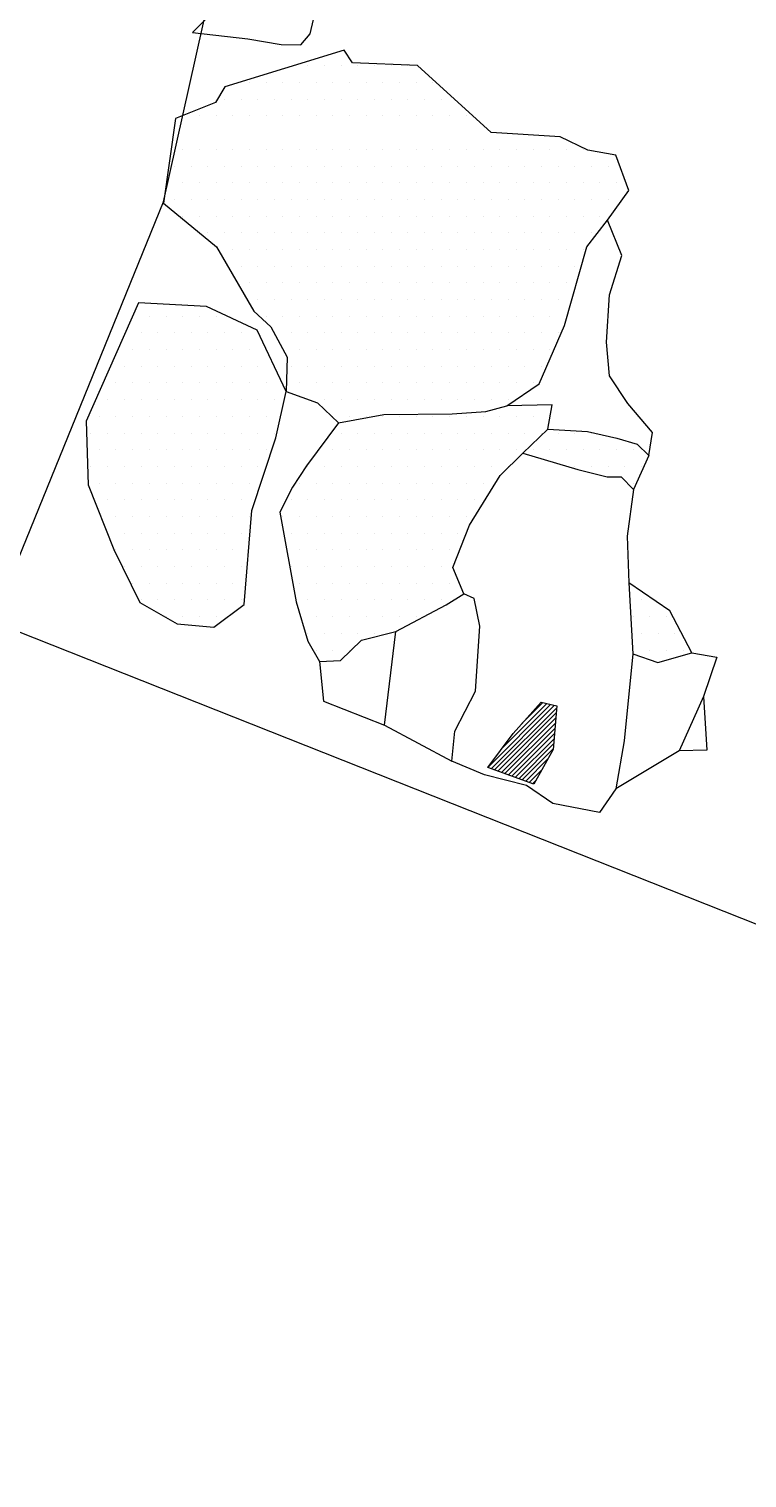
# Model space of a CAD drawing. Header units: metres. Extents: x -13.19 to -9.5, y -12.32 to -7.8.
# Drawn here: x -11.103 to -10.565, y -12.32 to -11.235 of the extents above; entities that cross this region are included whole.
import ezdxf

# ---------------------------------------------------------------- set-up
doc = ezdxf.new("R2010")
doc.units = ezdxf.units.M
doc.header["$LTSCALE"] = 25
doc.header["$MEASUREMENT"] = 0
doc.linetypes.add('STRICHPUNKTX2', pattern=[2, 1, -0.5, 0, -0.5])
doc.layers.get('0').update_dxf_attribs({"linetype": 'CONTINUOUS'})
for name, color, linetype in [('GRABUNGSGRENZE', 3, 'STRICHPUNKTX2'), ('KNOCHEN', 2, 'CONTINUOUS'), ('KNOCHENSCHRAFF', 2, 'CONTINUOUS'), ('STEINE', 4, 'CONTINUOUS'), ('STEINESCHRAFF', 4, 'CONTINUOUS')]:
    doc.layers.add(name, color=color, linetype=linetype)

# ---------------------------------------------------------------- blocks, each defined once
blk = doc.blocks.new('*X1')
at = {"color": 0}
for p, q in [((-1078.28, -1093.84), (-1075.98, -1091.54)), ((-1078.23, -1093.44), (-1076.25, -1091.46)), ((-1077.98, -1093.89), (-1075.71, -1091.62)), ((-1077.68, -1092.53), (-1076.53, -1091.38)), ((-1077.67, -1093.93), (-1075.44, -1091.7)), ((-1077.37, -1093.98), (-1075.17, -1091.78)), ((-1077.14, -1091.63), (-1076.8, -1091.29)), ((-1077.06, -1094.03), (-1074.89, -1091.87)), ((-1076.75, -1094.08), (-1074.62, -1091.95)), ((-1076.45, -1094.13), (-1074.35, -1092.03)), ((-1076.14, -1094.17), (-1074.08, -1092.11)), ((-1075.84, -1094.22), (-1073.81, -1092.19)), ((-1075.53, -1094.27), (-1073.53, -1092.27)), ((-1075.19, -1094.28), (-1073.26, -1092.35)), ((-1074.83, -1094.27), (-1072.99, -1092.44)), ((-1074.47, -1094.26), (-1072.72, -1092.52)), ((-1074.1, -1094.25), (-1072.45, -1092.6)), ((-1073.74, -1094.25), (-1072.18, -1092.68)), ((-1073.38, -1094.24), (-1071.95, -1092.81)), ((-1073.01, -1094.23), (-1071.83, -1093.05)), ((-1072.65, -1094.22), (-1071.72, -1093.28)), ((-1072.01, -1093.93), (-1071.6, -1093.52)), ((-1075.85, -1178.74), (-1071.19, -1174.08)), ((-1075.65, -1178.89), (-1070.91, -1174.15)), ((-1074.81, -1177.34), (-1071.47, -1174)), ((-1073.33, -1175.5), (-1071.76, -1173.93)), ((-1075.39, -1178.98), (-1070.73, -1174.32)), ((-1075.13, -1179.08), (-1070.76, -1174.71)), ((-1074.87, -1179.17), (-1070.8, -1175.09)), ((-1074.61, -1179.26), (-1070.83, -1175.48)), ((-1074.35, -1179.36), (-1070.86, -1175.87)), ((-1074.09, -1179.45), (-1070.89, -1176.25)), ((-1073.83, -1179.54), (-1070.93, -1176.64)), ((-1073.57, -1179.64), (-1070.96, -1177.03)), ((-1073.31, -1179.73), (-1070.99, -1177.41)), ((-1073.05, -1179.82), (-1071.41, -1178.18)), ((-1072.79, -1179.91), (-1071.85, -1178.98)), ((-1072.53, -1180.01), (-1072.3, -1179.78))]:
    blk.add_line(p, q, dxfattribs=at)
blk = doc.blocks.new('*X6')
at = {"color": 0}
for p, q in [((-1101.25, -1145), (-1101.25, -1145)), ((-1100, -1145), (-1100, -1145)), ((-1098.75, -1145), (-1098.75, -1145)), ((-1097.5, -1145), (-1097.5, -1145)), ((-1096.25, -1145), (-1096.25, -1145)), ((-1101.875, -1146.25), (-1101.875, -1146.25)), ((-1100.625, -1146.25), (-1100.625, -1146.25)), ((-1099.375, -1146.25), (-1099.375, -1146.25)), ((-1098.125, -1146.25), (-1098.125, -1146.25)), ((-1096.875, -1146.25), (-1096.875, -1146.25)), ((-1095.625, -1146.25), (-1095.625, -1146.25)), ((-1094.375, -1146.25), (-1094.375, -1146.25)), ((-1093.125, -1146.25), (-1093.125, -1146.25)), ((-1102.5, -1147.5), (-1102.5, -1147.5)), ((-1101.25, -1147.5), (-1101.25, -1147.5)), ((-1100, -1147.5), (-1100, -1147.5)), ((-1098.75, -1147.5), (-1098.75, -1147.5)), ((-1097.5, -1147.5), (-1097.5, -1147.5)), ((-1096.25, -1147.5), (-1096.25, -1147.5)), ((-1095, -1147.5), (-1095, -1147.5)), ((-1093.75, -1147.5), (-1093.75, -1147.5)), ((-1092.5, -1147.5), (-1092.5, -1147.5)), ((-1103.125, -1148.75), (-1103.125, -1148.75)), ((-1101.875, -1148.75), (-1101.875, -1148.75)), ((-1100.625, -1148.75), (-1100.625, -1148.75)), ((-1099.375, -1148.75), (-1099.375, -1148.75)), ((-1098.125, -1148.75), (-1098.125, -1148.75)), ((-1096.875, -1148.75), (-1096.875, -1148.75)), ((-1095.625, -1148.75), (-1095.625, -1148.75)), ((-1094.375, -1148.75), (-1094.375, -1148.75)), ((-1093.125, -1148.75), (-1093.125, -1148.75)), ((-1103.75, -1150), (-1103.75, -1150)), ((-1102.5, -1150), (-1102.5, -1150)), ((-1101.25, -1150), (-1101.25, -1150)), ((-1100, -1150), (-1100, -1150)), ((-1098.75, -1150), (-1098.75, -1150)), ((-1097.5, -1150), (-1097.5, -1150)), ((-1096.25, -1150), (-1096.25, -1150)), ((-1095, -1150), (-1095, -1150)), ((-1093.75, -1150), (-1093.75, -1150)), ((-1092.5, -1150), (-1092.5, -1150)), ((-1104.375, -1151.25), (-1104.375, -1151.25)), ((-1103.125, -1151.25), (-1103.125, -1151.25)), ((-1101.875, -1151.25), (-1101.875, -1151.25)), ((-1100.625, -1151.25), (-1100.625, -1151.25)), ((-1099.375, -1151.25), (-1099.375, -1151.25)), ((-1098.125, -1151.25), (-1098.125, -1151.25)), ((-1096.875, -1151.25), (-1096.875, -1151.25)), ((-1095.625, -1151.25), (-1095.625, -1151.25)), ((-1094.375, -1151.25), (-1094.375, -1151.25)), ((-1093.125, -1151.25), (-1093.125, -1151.25)), ((-1091.875, -1151.25), (-1091.875, -1151.25)), ((-1105, -1152.5), (-1105, -1152.5)), ((-1103.75, -1152.5), (-1103.75, -1152.5)), ((-1102.5, -1152.5), (-1102.5, -1152.5)), ((-1101.25, -1152.5), (-1101.25, -1152.5)), ((-1100, -1152.5), (-1100, -1152.5)), ((-1098.75, -1152.5), (-1098.75, -1152.5)), ((-1097.5, -1152.5), (-1097.5, -1152.5)), ((-1096.25, -1152.5), (-1096.25, -1152.5)), ((-1095, -1152.5), (-1095, -1152.5)), ((-1093.75, -1152.5), (-1093.75, -1152.5)), ((-1092.5, -1152.5), (-1092.5, -1152.5)), ((-1105.625, -1153.75), (-1105.625, -1153.75)), ((-1104.375, -1153.75), (-1104.375, -1153.75)), ((-1103.125, -1153.75), (-1103.125, -1153.75)), ((-1101.875, -1153.75), (-1101.875, -1153.75)), ((-1100.625, -1153.75), (-1100.625, -1153.75)), ((-1099.375, -1153.75), (-1099.375, -1153.75)), ((-1098.125, -1153.75), (-1098.125, -1153.75)), ((-1096.875, -1153.75), (-1096.875, -1153.75)), ((-1095.625, -1153.75), (-1095.625, -1153.75)), ((-1094.375, -1153.75), (-1094.375, -1153.75)), ((-1093.125, -1153.75), (-1093.125, -1153.75)), ((-1091.875, -1153.75), (-1091.875, -1153.75)), ((-1105, -1155), (-1105, -1155)), ((-1103.75, -1155), (-1103.75, -1155)), ((-1102.5, -1155), (-1102.5, -1155)), ((-1101.25, -1155), (-1101.25, -1155)), ((-1100, -1155), (-1100, -1155)), ((-1098.75, -1155), (-1098.75, -1155)), ((-1097.5, -1155), (-1097.5, -1155)), ((-1096.25, -1155), (-1096.25, -1155)), ((-1095, -1155), (-1095, -1155)), ((-1093.75, -1155), (-1093.75, -1155)), ((-1092.5, -1155), (-1092.5, -1155)), ((-1105.625, -1156.25), (-1105.625, -1156.25)), ((-1104.375, -1156.25), (-1104.375, -1156.25)), ((-1103.125, -1156.25), (-1103.125, -1156.25)), ((-1101.875, -1156.25), (-1101.875, -1156.25)), ((-1100.625, -1156.25), (-1100.625, -1156.25)), ((-1099.375, -1156.25), (-1099.375, -1156.25)), ((-1098.125, -1156.25), (-1098.125, -1156.25)), ((-1096.875, -1156.25), (-1096.875, -1156.25)), ((-1095.625, -1156.25), (-1095.625, -1156.25)), ((-1094.375, -1156.25), (-1094.375, -1156.25)), ((-1093.125, -1156.25), (-1093.125, -1156.25)), ((-1105, -1157.5), (-1105, -1157.5)), ((-1103.75, -1157.5), (-1103.75, -1157.5)), ((-1102.5, -1157.5), (-1102.5, -1157.5)), ((-1101.25, -1157.5), (-1101.25, -1157.5)), ((-1100, -1157.5), (-1100, -1157.5)), ((-1098.75, -1157.5), (-1098.75, -1157.5)), ((-1097.5, -1157.5), (-1097.5, -1157.5)), ((-1096.25, -1157.5), (-1096.25, -1157.5)), ((-1095, -1157.5), (-1095, -1157.5)), ((-1093.75, -1157.5), (-1093.75, -1157.5)), ((-1104.375, -1158.75), (-1104.375, -1158.75)), ((-1103.125, -1158.75), (-1103.125, -1158.75)), ((-1101.875, -1158.75), (-1101.875, -1158.75)), ((-1100.625, -1158.75), (-1100.625, -1158.75)), ((-1099.375, -1158.75), (-1099.375, -1158.75)), ((-1098.125, -1158.75), (-1098.125, -1158.75)), ((-1096.875, -1158.75), (-1096.875, -1158.75)), ((-1095.625, -1158.75), (-1095.625, -1158.75)), ((-1094.375, -1158.75), (-1094.375, -1158.75)), ((-1103.75, -1160), (-1103.75, -1160)), ((-1102.5, -1160), (-1102.5, -1160)), ((-1101.25, -1160), (-1101.25, -1160)), ((-1100, -1160), (-1100, -1160)), ((-1098.75, -1160), (-1098.75, -1160)), ((-1097.5, -1160), (-1097.5, -1160)), ((-1096.25, -1160), (-1096.25, -1160)), ((-1095, -1160), (-1095, -1160)), ((-1093.75, -1160), (-1093.75, -1160)), ((-1104.375, -1161.25), (-1104.375, -1161.25)), ((-1103.125, -1161.25), (-1103.125, -1161.25)), ((-1101.875, -1161.25), (-1101.875, -1161.25)), ((-1100.625, -1161.25), (-1100.625, -1161.25)), ((-1099.375, -1161.25), (-1099.375, -1161.25)), ((-1098.125, -1161.25), (-1098.125, -1161.25)), ((-1096.875, -1161.25), (-1096.875, -1161.25)), ((-1095.625, -1161.25), (-1095.625, -1161.25)), ((-1094.375, -1161.25), (-1094.375, -1161.25)), ((-1103.75, -1162.5), (-1103.75, -1162.5)), ((-1102.5, -1162.5), (-1102.5, -1162.5)), ((-1101.25, -1162.5), (-1101.25, -1162.5)), ((-1100, -1162.5), (-1100, -1162.5)), ((-1098.75, -1162.5), (-1098.75, -1162.5)), ((-1097.5, -1162.5), (-1097.5, -1162.5)), ((-1096.25, -1162.5), (-1096.25, -1162.5)), ((-1095, -1162.5), (-1095, -1162.5)), ((-1103.125, -1163.75), (-1103.125, -1163.75)), ((-1101.875, -1163.75), (-1101.875, -1163.75)), ((-1100.625, -1163.75), (-1100.625, -1163.75)), ((-1099.375, -1163.75), (-1099.375, -1163.75)), ((-1098.125, -1163.75), (-1098.125, -1163.75)), ((-1096.875, -1163.75), (-1096.875, -1163.75)), ((-1095.625, -1163.75), (-1095.625, -1163.75)), ((-1094.375, -1163.75), (-1094.375, -1163.75)), ((-1102.5, -1165), (-1102.5, -1165)), ((-1101.25, -1165), (-1101.25, -1165)), ((-1100, -1165), (-1100, -1165)), ((-1098.75, -1165), (-1098.75, -1165)), ((-1097.5, -1165), (-1097.5, -1165)), ((-1096.25, -1165), (-1096.25, -1165)), ((-1095, -1165), (-1095, -1165)), ((-1101.875, -1166.25), (-1101.875, -1166.25)), ((-1100.625, -1166.25), (-1100.625, -1166.25)), ((-1099.375, -1166.25), (-1099.375, -1166.25)), ((-1098.125, -1166.25), (-1098.125, -1166.25)), ((-1096.875, -1166.25), (-1096.875, -1166.25)), ((-1095.625, -1166.25), (-1095.625, -1166.25)), ((-1094.375, -1166.25), (-1094.375, -1166.25)), ((-1100, -1167.5), (-1100, -1167.5)), ((-1098.75, -1167.5), (-1098.75, -1167.5)), ((-1097.5, -1167.5), (-1097.5, -1167.5)), ((-1096.25, -1167.5), (-1096.25, -1167.5))]:
    blk.add_line(p, q, dxfattribs=at)
blk = doc.blocks.new('*X7')
at = {"color": 0}
for p, q in [((-1089.375, -1126.25), (-1089.375, -1126.25)), ((-1088.125, -1126.25), (-1088.125, -1126.25)), ((-1086.875, -1126.25), (-1086.875, -1126.25)), ((-1085.625, -1126.25), (-1085.625, -1126.25)), ((-1084.375, -1126.25), (-1084.375, -1126.25)), ((-1083.125, -1126.25), (-1083.125, -1126.25)), ((-1081.875, -1126.25), (-1081.875, -1126.25)), ((-1093.75, -1127.5), (-1093.75, -1127.5)), ((-1092.5, -1127.5), (-1092.5, -1127.5)), ((-1091.25, -1127.5), (-1091.25, -1127.5)), ((-1090, -1127.5), (-1090, -1127.5)), ((-1088.75, -1127.5), (-1088.75, -1127.5)), ((-1087.5, -1127.5), (-1087.5, -1127.5)), ((-1086.25, -1127.5), (-1086.25, -1127.5)), ((-1085, -1127.5), (-1085, -1127.5)), ((-1083.75, -1127.5), (-1083.75, -1127.5)), ((-1082.5, -1127.5), (-1082.5, -1127.5)), ((-1081.25, -1127.5), (-1081.25, -1127.5)), ((-1080, -1127.5), (-1080, -1127.5)), ((-1095.625, -1128.75), (-1095.625, -1128.75)), ((-1094.375, -1128.75), (-1094.375, -1128.75)), ((-1093.125, -1128.75), (-1093.125, -1128.75)), ((-1091.875, -1128.75), (-1091.875, -1128.75)), ((-1090.625, -1128.75), (-1090.625, -1128.75)), ((-1089.375, -1128.75), (-1089.375, -1128.75)), ((-1088.125, -1128.75), (-1088.125, -1128.75)), ((-1086.875, -1128.75), (-1086.875, -1128.75)), ((-1085.625, -1128.75), (-1085.625, -1128.75)), ((-1084.375, -1128.75), (-1084.375, -1128.75)), ((-1083.125, -1128.75), (-1083.125, -1128.75)), ((-1081.875, -1128.75), (-1081.875, -1128.75)), ((-1080.625, -1128.75), (-1080.625, -1128.75)), ((-1079.375, -1128.75), (-1079.375, -1128.75)), ((-1098.75, -1130), (-1098.75, -1130)), ((-1097.5, -1130), (-1097.5, -1130)), ((-1096.25, -1130), (-1096.25, -1130)), ((-1095, -1130), (-1095, -1130)), ((-1093.75, -1130), (-1093.75, -1130)), ((-1092.5, -1130), (-1092.5, -1130)), ((-1091.25, -1130), (-1091.25, -1130)), ((-1090, -1130), (-1090, -1130)), ((-1088.75, -1130), (-1088.75, -1130)), ((-1087.5, -1130), (-1087.5, -1130)), ((-1086.25, -1130), (-1086.25, -1130)), ((-1085, -1130), (-1085, -1130)), ((-1083.75, -1130), (-1083.75, -1130)), ((-1082.5, -1130), (-1082.5, -1130)), ((-1081.25, -1130), (-1081.25, -1130)), ((-1080, -1130), (-1080, -1130)), ((-1078.75, -1130), (-1078.75, -1130)), ((-1077.5, -1130), (-1077.5, -1130)), ((-1098.75, -1132.5), (-1098.75, -1132.5)), ((-1097.5, -1132.5), (-1097.5, -1132.5)), ((-1096.25, -1132.5), (-1096.25, -1132.5)), ((-1095, -1132.5), (-1095, -1132.5)), ((-1093.75, -1132.5), (-1093.75, -1132.5)), ((-1092.5, -1132.5), (-1092.5, -1132.5)), ((-1091.25, -1132.5), (-1091.25, -1132.5)), ((-1090, -1132.5), (-1090, -1132.5)), ((-1088.75, -1132.5), (-1088.75, -1132.5)), ((-1087.5, -1132.5), (-1087.5, -1132.5)), ((-1086.25, -1132.5), (-1086.25, -1132.5)), ((-1085, -1132.5), (-1085, -1132.5)), ((-1083.75, -1132.5), (-1083.75, -1132.5)), ((-1082.5, -1132.5), (-1082.5, -1132.5)), ((-1081.25, -1132.5), (-1081.25, -1132.5)), ((-1080, -1132.5), (-1080, -1132.5)), ((-1078.75, -1132.5), (-1078.75, -1132.5)), ((-1077.5, -1132.5), (-1077.5, -1132.5)), ((-1076.25, -1132.5), (-1076.25, -1132.5)), ((-1075, -1132.5), (-1075, -1132.5)), ((-1073.75, -1132.5), (-1073.75, -1132.5)), ((-1072.5, -1132.5), (-1072.5, -1132.5)), ((-1071.25, -1132.5), (-1071.25, -1132.5)), ((-1070, -1132.5), (-1070, -1132.5)), ((-1068.75, -1132.5), (-1068.75, -1132.5)), ((-1099.375, -1133.75), (-1099.375, -1133.75)), ((-1098.125, -1133.75), (-1098.125, -1133.75)), ((-1096.875, -1133.75), (-1096.875, -1133.75)), ((-1095.625, -1133.75), (-1095.625, -1133.75)), ((-1094.375, -1133.75), (-1094.375, -1133.75)), ((-1093.125, -1133.75), (-1093.125, -1133.75)), ((-1091.875, -1133.75), (-1091.875, -1133.75)), ((-1090.625, -1133.75), (-1090.625, -1133.75)), ((-1089.375, -1133.75), (-1089.375, -1133.75)), ((-1088.125, -1133.75), (-1088.125, -1133.75)), ((-1086.875, -1133.75), (-1086.875, -1133.75)), ((-1085.625, -1133.75), (-1085.625, -1133.75)), ((-1084.375, -1133.75), (-1084.375, -1133.75)), ((-1083.125, -1133.75), (-1083.125, -1133.75)), ((-1081.875, -1133.75), (-1081.875, -1133.75)), ((-1080.625, -1133.75), (-1080.625, -1133.75)), ((-1079.375, -1133.75), (-1079.375, -1133.75)), ((-1078.125, -1133.75), (-1078.125, -1133.75)), ((-1076.875, -1133.75), (-1076.875, -1133.75)), ((-1075.625, -1133.75), (-1075.625, -1133.75)), ((-1074.375, -1133.75), (-1074.375, -1133.75)), ((-1073.125, -1133.75), (-1073.125, -1133.75)), ((-1071.875, -1133.75), (-1071.875, -1133.75)), ((-1070.625, -1133.75), (-1070.625, -1133.75)), ((-1069.375, -1133.75), (-1069.375, -1133.75)), ((-1068.125, -1133.75), (-1068.125, -1133.75)), ((-1066.875, -1133.75), (-1066.875, -1133.75)), ((-1098.75, -1135), (-1098.75, -1135)), ((-1097.5, -1135), (-1097.5, -1135)), ((-1096.25, -1135), (-1096.25, -1135)), ((-1095, -1135), (-1095, -1135)), ((-1093.75, -1135), (-1093.75, -1135)), ((-1092.5, -1135), (-1092.5, -1135)), ((-1091.25, -1135), (-1091.25, -1135)), ((-1090, -1135), (-1090, -1135)), ((-1088.75, -1135), (-1088.75, -1135)), ((-1087.5, -1135), (-1087.5, -1135)), ((-1086.25, -1135), (-1086.25, -1135)), ((-1085, -1135), (-1085, -1135)), ((-1083.75, -1135), (-1083.75, -1135)), ((-1082.5, -1135), (-1082.5, -1135)), ((-1081.25, -1135), (-1081.25, -1135)), ((-1080, -1135), (-1080, -1135)), ((-1078.75, -1135), (-1078.75, -1135)), ((-1077.5, -1135), (-1077.5, -1135)), ((-1076.25, -1135), (-1076.25, -1135)), ((-1075, -1135), (-1075, -1135)), ((-1073.75, -1135), (-1073.75, -1135)), ((-1072.5, -1135), (-1072.5, -1135)), ((-1071.25, -1135), (-1071.25, -1135)), ((-1070, -1135), (-1070, -1135)), ((-1068.75, -1135), (-1068.75, -1135)), ((-1067.5, -1135), (-1067.5, -1135)), ((-1066.25, -1135), (-1066.25, -1135)), ((-1099.375, -1136.25), (-1099.375, -1136.25)), ((-1098.125, -1136.25), (-1098.125, -1136.25)), ((-1096.875, -1136.25), (-1096.875, -1136.25)), ((-1095.625, -1136.25), (-1095.625, -1136.25)), ((-1094.375, -1136.25), (-1094.375, -1136.25)), ((-1093.125, -1136.25), (-1093.125, -1136.25)), ((-1091.875, -1136.25), (-1091.875, -1136.25)), ((-1090.625, -1136.25), (-1090.625, -1136.25)), ((-1089.375, -1136.25), (-1089.375, -1136.25)), ((-1088.125, -1136.25), (-1088.125, -1136.25)), ((-1086.875, -1136.25), (-1086.875, -1136.25)), ((-1085.625, -1136.25), (-1085.625, -1136.25)), ((-1084.375, -1136.25), (-1084.375, -1136.25)), ((-1083.125, -1136.25), (-1083.125, -1136.25)), ((-1081.875, -1136.25), (-1081.875, -1136.25)), ((-1080.625, -1136.25), (-1080.625, -1136.25)), ((-1079.375, -1136.25), (-1079.375, -1136.25)), ((-1078.125, -1136.25), (-1078.125, -1136.25)), ((-1076.875, -1136.25), (-1076.875, -1136.25)), ((-1075.625, -1136.25), (-1075.625, -1136.25)), ((-1074.375, -1136.25), (-1074.375, -1136.25)), ((-1073.125, -1136.25), (-1073.125, -1136.25)), ((-1071.875, -1136.25), (-1071.875, -1136.25)), ((-1070.625, -1136.25), (-1070.625, -1136.25)), ((-1069.375, -1136.25), (-1069.375, -1136.25)), ((-1068.125, -1136.25), (-1068.125, -1136.25)), ((-1066.875, -1136.25), (-1066.875, -1136.25)), ((-1098.75, -1137.5), (-1098.75, -1137.5)), ((-1097.5, -1137.5), (-1097.5, -1137.5)), ((-1096.25, -1137.5), (-1096.25, -1137.5)), ((-1095, -1137.5), (-1095, -1137.5)), ((-1093.75, -1137.5), (-1093.75, -1137.5)), ((-1092.5, -1137.5), (-1092.5, -1137.5)), ((-1091.25, -1137.5), (-1091.25, -1137.5)), ((-1090, -1137.5), (-1090, -1137.5)), ((-1088.75, -1137.5), (-1088.75, -1137.5)), ((-1087.5, -1137.5), (-1087.5, -1137.5)), ((-1086.25, -1137.5), (-1086.25, -1137.5)), ((-1085, -1137.5), (-1085, -1137.5)), ((-1083.75, -1137.5), (-1083.75, -1137.5)), ((-1082.5, -1137.5), (-1082.5, -1137.5)), ((-1081.25, -1137.5), (-1081.25, -1137.5)), ((-1080, -1137.5), (-1080, -1137.5)), ((-1078.75, -1137.5), (-1078.75, -1137.5)), ((-1077.5, -1137.5), (-1077.5, -1137.5)), ((-1076.25, -1137.5), (-1076.25, -1137.5)), ((-1075, -1137.5), (-1075, -1137.5)), ((-1073.75, -1137.5), (-1073.75, -1137.5)), ((-1072.5, -1137.5), (-1072.5, -1137.5)), ((-1071.25, -1137.5), (-1071.25, -1137.5)), ((-1070, -1137.5), (-1070, -1137.5)), ((-1068.75, -1137.5), (-1068.75, -1137.5)), ((-1067.5, -1137.5), (-1067.5, -1137.5)), ((-1096.875, -1138.75), (-1096.875, -1138.75)), ((-1095.625, -1138.75), (-1095.625, -1138.75)), ((-1094.375, -1138.75), (-1094.375, -1138.75)), ((-1093.125, -1138.75), (-1093.125, -1138.75)), ((-1091.875, -1138.75), (-1091.875, -1138.75)), ((-1090.625, -1138.75), (-1090.625, -1138.75)), ((-1089.375, -1138.75), (-1089.375, -1138.75)), ((-1088.125, -1138.75), (-1088.125, -1138.75)), ((-1086.875, -1138.75), (-1086.875, -1138.75)), ((-1085.625, -1138.75), (-1085.625, -1138.75)), ((-1084.375, -1138.75), (-1084.375, -1138.75)), ((-1083.125, -1138.75), (-1083.125, -1138.75)), ((-1081.875, -1138.75), (-1081.875, -1138.75)), ((-1080.625, -1138.75), (-1080.625, -1138.75)), ((-1079.375, -1138.75), (-1079.375, -1138.75)), ((-1078.125, -1138.75), (-1078.125, -1138.75)), ((-1076.875, -1138.75), (-1076.875, -1138.75)), ((-1075.625, -1138.75), (-1075.625, -1138.75)), ((-1074.375, -1138.75), (-1074.375, -1138.75)), ((-1073.125, -1138.75), (-1073.125, -1138.75)), ((-1071.875, -1138.75), (-1071.875, -1138.75)), ((-1070.625, -1138.75), (-1070.625, -1138.75)), ((-1069.375, -1138.75), (-1069.375, -1138.75)), ((-1068.125, -1138.75), (-1068.125, -1138.75)), ((-1095, -1140), (-1095, -1140)), ((-1093.75, -1140), (-1093.75, -1140)), ((-1092.5, -1140), (-1092.5, -1140)), ((-1091.25, -1140), (-1091.25, -1140)), ((-1090, -1140), (-1090, -1140)), ((-1088.75, -1140), (-1088.75, -1140)), ((-1087.5, -1140), (-1087.5, -1140)), ((-1086.25, -1140), (-1086.25, -1140)), ((-1085, -1140), (-1085, -1140)), ((-1083.75, -1140), (-1083.75, -1140)), ((-1082.5, -1140), (-1082.5, -1140)), ((-1081.25, -1140), (-1081.25, -1140)), ((-1080, -1140), (-1080, -1140)), ((-1078.75, -1140), (-1078.75, -1140)), ((-1077.5, -1140), (-1077.5, -1140)), ((-1076.25, -1140), (-1076.25, -1140)), ((-1075, -1140), (-1075, -1140)), ((-1073.75, -1140), (-1073.75, -1140)), ((-1072.5, -1140), (-1072.5, -1140)), ((-1071.25, -1140), (-1071.25, -1140)), ((-1070, -1140), (-1070, -1140)), ((-1068.75, -1140), (-1068.75, -1140)), ((-1094.375, -1141.25), (-1094.375, -1141.25)), ((-1093.125, -1141.25), (-1093.125, -1141.25)), ((-1091.875, -1141.25), (-1091.875, -1141.25)), ((-1090.625, -1141.25), (-1090.625, -1141.25)), ((-1089.375, -1141.25), (-1089.375, -1141.25)), ((-1088.125, -1141.25), (-1088.125, -1141.25)), ((-1086.875, -1141.25), (-1086.875, -1141.25)), ((-1085.625, -1141.25), (-1085.625, -1141.25)), ((-1084.375, -1141.25), (-1084.375, -1141.25)), ((-1083.125, -1141.25), (-1083.125, -1141.25)), ((-1081.875, -1141.25), (-1081.875, -1141.25)), ((-1080.625, -1141.25), (-1080.625, -1141.25)), ((-1079.375, -1141.25), (-1079.375, -1141.25)), ((-1078.125, -1141.25), (-1078.125, -1141.25)), ((-1076.875, -1141.25), (-1076.875, -1141.25)), ((-1075.625, -1141.25), (-1075.625, -1141.25)), ((-1074.375, -1141.25), (-1074.375, -1141.25)), ((-1073.125, -1141.25), (-1073.125, -1141.25)), ((-1071.875, -1141.25), (-1071.875, -1141.25)), ((-1070.625, -1141.25), (-1070.625, -1141.25)), ((-1069.375, -1141.25), (-1069.375, -1141.25)), ((-1093.75, -1142.5), (-1093.75, -1142.5)), ((-1092.5, -1142.5), (-1092.5, -1142.5)), ((-1091.25, -1142.5), (-1091.25, -1142.5)), ((-1090, -1142.5), (-1090, -1142.5)), ((-1088.75, -1142.5), (-1088.75, -1142.5)), ((-1087.5, -1142.5), (-1087.5, -1142.5)), ((-1086.25, -1142.5), (-1086.25, -1142.5)), ((-1085, -1142.5), (-1085, -1142.5)), ((-1083.75, -1142.5), (-1083.75, -1142.5)), ((-1082.5, -1142.5), (-1082.5, -1142.5)), ((-1081.25, -1142.5), (-1081.25, -1142.5)), ((-1080, -1142.5), (-1080, -1142.5)), ((-1078.75, -1142.5), (-1078.75, -1142.5)), ((-1077.5, -1142.5), (-1077.5, -1142.5)), ((-1076.25, -1142.5), (-1076.25, -1142.5)), ((-1075, -1142.5), (-1075, -1142.5)), ((-1073.75, -1142.5), (-1073.75, -1142.5)), ((-1072.5, -1142.5), (-1072.5, -1142.5)), ((-1071.25, -1142.5), (-1071.25, -1142.5)), ((-1070, -1142.5), (-1070, -1142.5)), ((-1093.125, -1143.75), (-1093.125, -1143.75)), ((-1091.875, -1143.75), (-1091.875, -1143.75)), ((-1090.625, -1143.75), (-1090.625, -1143.75)), ((-1089.375, -1143.75), (-1089.375, -1143.75)), ((-1088.125, -1143.75), (-1088.125, -1143.75)), ((-1086.875, -1143.75), (-1086.875, -1143.75)), ((-1085.625, -1143.75), (-1085.625, -1143.75)), ((-1084.375, -1143.75), (-1084.375, -1143.75)), ((-1083.125, -1143.75), (-1083.125, -1143.75)), ((-1081.875, -1143.75), (-1081.875, -1143.75)), ((-1080.625, -1143.75), (-1080.625, -1143.75)), ((-1079.375, -1143.75), (-1079.375, -1143.75)), ((-1078.125, -1143.75), (-1078.125, -1143.75)), ((-1076.875, -1143.75), (-1076.875, -1143.75)), ((-1075.625, -1143.75), (-1075.625, -1143.75)), ((-1074.375, -1143.75), (-1074.375, -1143.75)), ((-1073.125, -1143.75), (-1073.125, -1143.75)), ((-1071.875, -1143.75), (-1071.875, -1143.75)), ((-1070.625, -1143.75), (-1070.625, -1143.75)), ((-1092.5, -1145), (-1092.5, -1145)), ((-1091.25, -1145), (-1091.25, -1145)), ((-1090, -1145), (-1090, -1145)), ((-1088.75, -1145), (-1088.75, -1145)), ((-1087.5, -1145), (-1087.5, -1145)), ((-1086.25, -1145), (-1086.25, -1145)), ((-1085, -1145), (-1085, -1145)), ((-1083.75, -1145), (-1083.75, -1145)), ((-1082.5, -1145), (-1082.5, -1145)), ((-1081.25, -1145), (-1081.25, -1145)), ((-1080, -1145), (-1080, -1145)), ((-1078.75, -1145), (-1078.75, -1145)), ((-1077.5, -1145), (-1077.5, -1145)), ((-1076.25, -1145), (-1076.25, -1145)), ((-1075, -1145), (-1075, -1145)), ((-1073.75, -1145), (-1073.75, -1145)), ((-1072.5, -1145), (-1072.5, -1145)), ((-1071.25, -1145), (-1071.25, -1145)), ((-1070, -1145), (-1070, -1145)), ((-1091.875, -1146.25), (-1091.875, -1146.25)), ((-1090.625, -1146.25), (-1090.625, -1146.25)), ((-1089.375, -1146.25), (-1089.375, -1146.25)), ((-1088.125, -1146.25), (-1088.125, -1146.25)), ((-1086.875, -1146.25), (-1086.875, -1146.25)), ((-1085.625, -1146.25), (-1085.625, -1146.25)), ((-1084.375, -1146.25), (-1084.375, -1146.25)), ((-1083.125, -1146.25), (-1083.125, -1146.25)), ((-1081.875, -1146.25), (-1081.875, -1146.25)), ((-1080.625, -1146.25), (-1080.625, -1146.25)), ((-1079.375, -1146.25), (-1079.375, -1146.25)), ((-1078.125, -1146.25), (-1078.125, -1146.25)), ((-1076.875, -1146.25), (-1076.875, -1146.25)), ((-1075.625, -1146.25), (-1075.625, -1146.25)), ((-1074.375, -1146.25), (-1074.375, -1146.25)), ((-1073.125, -1146.25), (-1073.125, -1146.25)), ((-1071.875, -1146.25), (-1071.875, -1146.25)), ((-1070.625, -1146.25), (-1070.625, -1146.25)), ((-1090, -1147.5), (-1090, -1147.5)), ((-1088.75, -1147.5), (-1088.75, -1147.5)), ((-1087.5, -1147.5), (-1087.5, -1147.5)), ((-1086.25, -1147.5), (-1086.25, -1147.5)), ((-1085, -1147.5), (-1085, -1147.5)), ((-1083.75, -1147.5), (-1083.75, -1147.5)), ((-1082.5, -1147.5), (-1082.5, -1147.5)), ((-1081.25, -1147.5), (-1081.25, -1147.5)), ((-1080, -1147.5), (-1080, -1147.5)), ((-1078.75, -1147.5), (-1078.75, -1147.5)), ((-1077.5, -1147.5), (-1077.5, -1147.5)), ((-1076.25, -1147.5), (-1076.25, -1147.5)), ((-1075, -1147.5), (-1075, -1147.5)), ((-1073.75, -1147.5), (-1073.75, -1147.5)), ((-1072.5, -1147.5), (-1072.5, -1147.5)), ((-1071.25, -1147.5), (-1071.25, -1147.5)), ((-1090.625, -1148.75), (-1090.625, -1148.75)), ((-1089.375, -1148.75), (-1089.375, -1148.75)), ((-1088.125, -1148.75), (-1088.125, -1148.75)), ((-1086.875, -1148.75), (-1086.875, -1148.75)), ((-1085.625, -1148.75), (-1085.625, -1148.75)), ((-1084.375, -1148.75), (-1084.375, -1148.75)), ((-1083.125, -1148.75), (-1083.125, -1148.75)), ((-1081.875, -1148.75), (-1081.875, -1148.75)), ((-1080.625, -1148.75), (-1080.625, -1148.75)), ((-1079.375, -1148.75), (-1079.375, -1148.75)), ((-1078.125, -1148.75), (-1078.125, -1148.75)), ((-1076.875, -1148.75), (-1076.875, -1148.75)), ((-1075.625, -1148.75), (-1075.625, -1148.75)), ((-1074.375, -1148.75), (-1074.375, -1148.75)), ((-1073.125, -1148.75), (-1073.125, -1148.75)), ((-1071.875, -1148.75), (-1071.875, -1148.75)), ((-1090, -1150), (-1090, -1150)), ((-1088.75, -1150), (-1088.75, -1150)), ((-1087.5, -1150), (-1087.5, -1150)), ((-1086.25, -1150), (-1086.25, -1150)), ((-1085, -1150), (-1085, -1150)), ((-1083.75, -1150), (-1083.75, -1150)), ((-1082.5, -1150), (-1082.5, -1150)), ((-1081.25, -1150), (-1081.25, -1150)), ((-1080, -1150), (-1080, -1150)), ((-1078.75, -1150), (-1078.75, -1150)), ((-1077.5, -1150), (-1077.5, -1150)), ((-1076.25, -1150), (-1076.25, -1150)), ((-1075, -1150), (-1075, -1150)), ((-1073.75, -1150), (-1073.75, -1150)), ((-1072.5, -1150), (-1072.5, -1150)), ((-1088.125, -1151.25), (-1088.125, -1151.25)), ((-1086.875, -1151.25), (-1086.875, -1151.25)), ((-1085.625, -1151.25), (-1085.625, -1151.25)), ((-1084.375, -1151.25), (-1084.375, -1151.25)), ((-1083.125, -1151.25), (-1083.125, -1151.25)), ((-1081.875, -1151.25), (-1081.875, -1151.25)), ((-1080.625, -1151.25), (-1080.625, -1151.25)), ((-1079.375, -1151.25), (-1079.375, -1151.25)), ((-1078.125, -1151.25), (-1078.125, -1151.25)), ((-1076.875, -1151.25), (-1076.875, -1151.25)), ((-1075.625, -1151.25), (-1075.625, -1151.25)), ((-1074.375, -1151.25), (-1074.375, -1151.25)), ((-1087.5, -1152.5), (-1087.5, -1152.5)), ((-1086.25, -1152.5), (-1086.25, -1152.5)), ((-1085, -1152.5), (-1085, -1152.5)), ((-1083.75, -1152.5), (-1083.75, -1152.5)), ((-1082.5, -1152.5), (-1082.5, -1152.5)), ((-1081.25, -1152.5), (-1081.25, -1152.5)), ((-1080, -1152.5), (-1080, -1152.5)), ((-1078.75, -1152.5), (-1078.75, -1152.5)), ((-1077.5, -1152.5), (-1077.5, -1152.5)), ((-1076.25, -1152.5), (-1076.25, -1152.5)), ((-1075, -1152.5), (-1075, -1152.5)), ((-1073.75, -1152.5), (-1073.75, -1152.5)), ((-1072.5, -1152.5), (-1072.5, -1152.5)), ((-1071.25, -1152.5), (-1071.25, -1152.5)), ((-1086.875, -1153.75), (-1086.875, -1153.75)), ((-1085.625, -1153.75), (-1085.625, -1153.75)), ((-1084.375, -1153.75), (-1084.375, -1153.75)), ((-1083.125, -1153.75), (-1083.125, -1153.75)), ((-1081.875, -1153.75), (-1081.875, -1153.75)), ((-1080.625, -1153.75), (-1080.625, -1153.75)), ((-1079.375, -1153.75), (-1079.375, -1153.75)), ((-1078.125, -1153.75), (-1078.125, -1153.75)), ((-1076.875, -1153.75), (-1076.875, -1153.75)), ((-1075.625, -1153.75), (-1075.625, -1153.75)), ((-1074.375, -1153.75), (-1074.375, -1153.75)), ((-1073.125, -1153.75), (-1073.125, -1153.75)), ((-1071.875, -1153.75), (-1071.875, -1153.75)), ((-1070.625, -1153.75), (-1070.625, -1153.75)), ((-1069.375, -1153.75), (-1069.375, -1153.75)), ((-1068.125, -1153.75), (-1068.125, -1153.75)), ((-1087.5, -1155), (-1087.5, -1155)), ((-1086.25, -1155), (-1086.25, -1155)), ((-1085, -1155), (-1085, -1155)), ((-1083.75, -1155), (-1083.75, -1155)), ((-1082.5, -1155), (-1082.5, -1155)), ((-1081.25, -1155), (-1081.25, -1155)), ((-1080, -1155), (-1080, -1155)), ((-1078.75, -1155), (-1078.75, -1155)), ((-1077.5, -1155), (-1077.5, -1155)), ((-1076.25, -1155), (-1076.25, -1155)), ((-1075, -1155), (-1075, -1155)), ((-1073.75, -1155), (-1073.75, -1155)), ((-1072.5, -1155), (-1072.5, -1155)), ((-1071.25, -1155), (-1071.25, -1155)), ((-1070, -1155), (-1070, -1155)), ((-1068.75, -1155), (-1068.75, -1155)), ((-1067.5, -1155), (-1067.5, -1155)), ((-1066.25, -1155), (-1066.25, -1155)), ((-1065, -1155), (-1065, -1155)), ((-1089.375, -1156.25), (-1089.375, -1156.25)), ((-1088.125, -1156.25), (-1088.125, -1156.25)), ((-1086.875, -1156.25), (-1086.875, -1156.25)), ((-1085.625, -1156.25), (-1085.625, -1156.25)), ((-1084.375, -1156.25), (-1084.375, -1156.25)), ((-1083.125, -1156.25), (-1083.125, -1156.25)), ((-1081.875, -1156.25), (-1081.875, -1156.25)), ((-1080.625, -1156.25), (-1080.625, -1156.25)), ((-1079.375, -1156.25), (-1079.375, -1156.25)), ((-1078.125, -1156.25), (-1078.125, -1156.25)), ((-1076.875, -1156.25), (-1076.875, -1156.25)), ((-1075.625, -1156.25), (-1075.625, -1156.25)), ((-1074.375, -1156.25), (-1074.375, -1156.25)), ((-1069.375, -1156.25), (-1069.375, -1156.25)), ((-1068.125, -1156.25), (-1068.125, -1156.25)), ((-1066.875, -1156.25), (-1066.875, -1156.25)), ((-1065.625, -1156.25), (-1065.625, -1156.25)), ((-1064.375, -1156.25), (-1064.375, -1156.25)), ((-1090, -1157.5), (-1090, -1157.5)), ((-1088.75, -1157.5), (-1088.75, -1157.5)), ((-1087.5, -1157.5), (-1087.5, -1157.5)), ((-1086.25, -1157.5), (-1086.25, -1157.5)), ((-1085, -1157.5), (-1085, -1157.5)), ((-1083.75, -1157.5), (-1083.75, -1157.5)), ((-1082.5, -1157.5), (-1082.5, -1157.5)), ((-1081.25, -1157.5), (-1081.25, -1157.5)), ((-1080, -1157.5), (-1080, -1157.5)), ((-1078.75, -1157.5), (-1078.75, -1157.5)), ((-1077.5, -1157.5), (-1077.5, -1157.5)), ((-1076.25, -1157.5), (-1076.25, -1157.5)), ((-1065, -1157.5), (-1065, -1157.5)), ((-1090.625, -1158.75), (-1090.625, -1158.75)), ((-1089.375, -1158.75), (-1089.375, -1158.75)), ((-1088.125, -1158.75), (-1088.125, -1158.75)), ((-1086.875, -1158.75), (-1086.875, -1158.75)), ((-1085.625, -1158.75), (-1085.625, -1158.75)), ((-1084.375, -1158.75), (-1084.375, -1158.75)), ((-1083.125, -1158.75), (-1083.125, -1158.75)), ((-1081.875, -1158.75), (-1081.875, -1158.75)), ((-1080.625, -1158.75), (-1080.625, -1158.75)), ((-1079.375, -1158.75), (-1079.375, -1158.75)), ((-1078.125, -1158.75), (-1078.125, -1158.75)), ((-1076.875, -1158.75), (-1076.875, -1158.75)), ((-1091.25, -1160), (-1091.25, -1160)), ((-1090, -1160), (-1090, -1160)), ((-1088.75, -1160), (-1088.75, -1160)), ((-1087.5, -1160), (-1087.5, -1160)), ((-1086.25, -1160), (-1086.25, -1160)), ((-1085, -1160), (-1085, -1160)), ((-1083.75, -1160), (-1083.75, -1160)), ((-1082.5, -1160), (-1082.5, -1160)), ((-1081.25, -1160), (-1081.25, -1160)), ((-1080, -1160), (-1080, -1160)), ((-1078.75, -1160), (-1078.75, -1160)), ((-1077.5, -1160), (-1077.5, -1160)), ((-1090.625, -1161.25), (-1090.625, -1161.25)), ((-1089.375, -1161.25), (-1089.375, -1161.25)), ((-1088.125, -1161.25), (-1088.125, -1161.25)), ((-1086.875, -1161.25), (-1086.875, -1161.25)), ((-1085.625, -1161.25), (-1085.625, -1161.25)), ((-1084.375, -1161.25), (-1084.375, -1161.25)), ((-1083.125, -1161.25), (-1083.125, -1161.25)), ((-1081.875, -1161.25), (-1081.875, -1161.25)), ((-1080.625, -1161.25), (-1080.625, -1161.25)), ((-1079.375, -1161.25), (-1079.375, -1161.25)), ((-1078.125, -1161.25), (-1078.125, -1161.25)), ((-1090, -1162.5), (-1090, -1162.5)), ((-1088.75, -1162.5), (-1088.75, -1162.5)), ((-1087.5, -1162.5), (-1087.5, -1162.5)), ((-1086.25, -1162.5), (-1086.25, -1162.5)), ((-1085, -1162.5), (-1085, -1162.5)), ((-1083.75, -1162.5), (-1083.75, -1162.5)), ((-1082.5, -1162.5), (-1082.5, -1162.5)), ((-1081.25, -1162.5), (-1081.25, -1162.5)), ((-1080, -1162.5), (-1080, -1162.5)), ((-1078.75, -1162.5), (-1078.75, -1162.5)), ((-1090.625, -1163.75), (-1090.625, -1163.75)), ((-1089.375, -1163.75), (-1089.375, -1163.75)), ((-1088.125, -1163.75), (-1088.125, -1163.75)), ((-1086.875, -1163.75), (-1086.875, -1163.75)), ((-1085.625, -1163.75), (-1085.625, -1163.75)), ((-1084.375, -1163.75), (-1084.375, -1163.75)), ((-1083.125, -1163.75), (-1083.125, -1163.75)), ((-1081.875, -1163.75), (-1081.875, -1163.75)), ((-1080.625, -1163.75), (-1080.625, -1163.75)), ((-1079.375, -1163.75), (-1079.375, -1163.75)), ((-1090, -1165), (-1090, -1165)), ((-1088.75, -1165), (-1088.75, -1165)), ((-1087.5, -1165), (-1087.5, -1165)), ((-1086.25, -1165), (-1086.25, -1165)), ((-1085, -1165), (-1085, -1165)), ((-1083.75, -1165), (-1083.75, -1165)), ((-1082.5, -1165), (-1082.5, -1165)), ((-1081.25, -1165), (-1081.25, -1165)), ((-1080, -1165), (-1080, -1165)), ((-1078.75, -1165), (-1078.75, -1165)), ((-1089.375, -1166.25), (-1089.375, -1166.25)), ((-1088.125, -1166.25), (-1088.125, -1166.25)), ((-1086.875, -1166.25), (-1086.875, -1166.25)), ((-1085.625, -1166.25), (-1085.625, -1166.25)), ((-1084.375, -1166.25), (-1084.375, -1166.25)), ((-1083.125, -1166.25), (-1083.125, -1166.25)), ((-1081.875, -1166.25), (-1081.875, -1166.25)), ((-1080.625, -1166.25), (-1080.625, -1166.25)), ((-1079.375, -1166.25), (-1079.375, -1166.25)), ((-1064.375, -1166.25), (-1064.375, -1166.25)), ((-1088.75, -1167.5), (-1088.75, -1167.5)), ((-1087.5, -1167.5), (-1087.5, -1167.5)), ((-1086.25, -1167.5), (-1086.25, -1167.5)), ((-1085, -1167.5), (-1085, -1167.5)), ((-1083.75, -1167.5), (-1083.75, -1167.5)), ((-1082.5, -1167.5), (-1082.5, -1167.5)), ((-1081.25, -1167.5), (-1081.25, -1167.5)), ((-1065, -1167.5), (-1065, -1167.5)), ((-1063.75, -1167.5), (-1063.75, -1167.5)), ((-1062.5, -1167.5), (-1062.5, -1167.5)), ((-1089.375, -1168.75), (-1089.375, -1168.75)), ((-1088.125, -1168.75), (-1088.125, -1168.75)), ((-1086.875, -1168.75), (-1086.875, -1168.75)), ((-1085.625, -1168.75), (-1085.625, -1168.75)), ((-1084.375, -1168.75), (-1084.375, -1168.75)), ((-1064.375, -1168.75), (-1064.375, -1168.75)), ((-1063.125, -1168.75), (-1063.125, -1168.75)), ((-1061.875, -1168.75), (-1061.875, -1168.75)), ((-1088.75, -1170), (-1088.75, -1170)), ((-1087.5, -1170), (-1087.5, -1170)), ((-1086.25, -1170), (-1086.25, -1170)), ((-1065, -1170), (-1065, -1170)), ((-1063.75, -1170), (-1063.75, -1170)), ((-1062.5, -1170), (-1062.5, -1170)), ((-1061.25, -1170), (-1061.25, -1170))]:
    blk.add_line(p, q, dxfattribs=at)

msp = doc.modelspace()

# ---------------------------------------------------------------- linework, layer by layer
at = {"layer": 'GRABUNGSGRENZE', "flags": 128}
for points in [[(-11.1299, -11.6788), (-11.0019, -11.3643), (-10.9668, -11.2068), (-10.8928, -11.1509), (-10.8062, -10.9636), (-10.3719, -10.2375), (-10.219, -9.9857), (-9.9917, -9.6487), (-9.7035, -9.0906)], [(-9.5109, -12.3202), (-11.1299, -11.6788), (-11.4111, -11.5646), (-12.3626, -11.0383), (-12.4759, -10.9811), (-13.192, -10.5753)]]:
    msp.add_lwpolyline(points, dxfattribs=at)
at = {"layer": 'KNOCHEN'}
msp.add_lwpolyline([(-10.759, -11.788), (-10.74, -11.7625), (-10.7189, -11.739), (-10.7072, -11.7419), (-10.71, -11.7744), (-10.7244, -11.8004), (-10.759, -11.788)], dxfattribs=at)
at = {"layer": 'STEINE'}
for points in [[(-10.9802, -11.2374), (-10.9386, -11.2421), (-10.9137, -11.2464), (-10.899, -11.2468), (-10.892, -11.2386), (-10.8842, -11.2051), (-10.876, -11.1548), (-10.9285, -11.1806), (-10.9571, -11.2143), (-10.9802, -11.2374)], [(-11.0019, -11.3653), (-10.9621, -11.3979), (-10.9343, -11.4463), (-10.9215, -11.4579), (-10.9092, -11.4806), (-10.91, -11.5064), (-10.8866, -11.5149), (-10.8707, -11.5299), (-10.8368, -11.5236), (-10.7856, -11.5231), (-10.7603, -11.5214), (-10.7446, -11.5172), (-10.7204, -11.5007), (-10.7015, -11.457), (-10.6848, -11.398), (-10.6693, -11.3781), (-10.6532, -11.3557), (-10.6631, -11.3294), (-10.6839, -11.3255), (-10.7048, -11.3156), (-10.7565, -11.3125), (-10.8117, -11.2623), (-10.8604, -11.2601), (-10.8666, -11.2506), (-10.956, -11.2782), (-10.963, -11.2899), (-10.9929, -11.3018), (-11.0019, -11.3653)], [(-10.6383, -11.5543), (-10.6355, -11.537), (-10.6539, -11.5154), (-10.6678, -11.4947), (-10.67, -11.4694), (-10.6678, -11.4339), (-10.6584, -11.4044), (-10.6693, -11.3781)], [(-11.0598, -11.5285), (-11.0584, -11.5762), (-11.0392, -11.6247), (-11.0196, -11.6645), (-10.9916, -11.6805), (-10.9642, -11.6828), (-10.9415, -11.6659), (-10.9356, -11.5954), (-10.9178, -11.541), (-10.91, -11.5064), (-10.9317, -11.4605), (-10.9698, -11.4426), (-11.0206, -11.44), (-11.0598, -11.5285)], [(-10.8707, -11.5299), (-10.8948, -11.5621), (-10.9053, -11.5779), (-10.9148, -11.5967), (-10.9025, -11.664), (-10.8937, -11.6934), (-10.8849, -11.7085), (-10.8692, -11.7079), (-10.8536, -11.6925), (-10.8278, -11.6862), (-10.79, -11.6661), (-10.7769, -11.6579), (-10.7851, -11.6382), (-10.7727, -11.6066), (-10.7497, -11.5694), (-10.7327, -11.5526), (-10.714, -11.5347), (-10.7107, -11.5164), (-10.7446, -11.5172)], [(-10.714, -11.5347), (-10.6841, -11.5364), (-10.6623, -11.5413), (-10.647, -11.5457), (-10.6383, -11.5543), (-10.6498, -11.5797), (-10.6546, -11.6147), (-10.6532, -11.6497), (-10.6502, -11.7029), (-10.6568, -11.7679), (-10.6631, -11.8039), (-10.6751, -11.8218), (-10.7101, -11.815), (-10.73, -11.8014), (-10.7615, -11.7936), (-10.7859, -11.7832), (-10.7836, -11.7608), (-10.7681, -11.7308), (-10.765, -11.6821), (-10.7692, -11.6614), (-10.7769, -11.6579)], [(-10.7327, -11.5526), (-10.6915, -11.5649), (-10.6696, -11.5703), (-10.659, -11.5702), (-10.6498, -11.5797)], [(-10.6502, -11.7029), (-10.6314, -11.7093), (-10.6061, -11.702), (-10.6226, -11.6707), (-10.6532, -11.6497)], [(-10.8849, -11.7085), (-10.8821, -11.7384), (-10.8363, -11.7562), (-10.8278, -11.6862)], [(-10.6061, -11.702), (-10.5874, -11.7054), (-10.5972, -11.7349), (-10.6156, -11.7756), (-10.6631, -11.8039)], [(-10.5972, -11.7349), (-10.5949, -11.7749), (-10.6156, -11.7756)], [(-10.8363, -11.7562), (-10.7859, -11.7832)]]:
    msp.add_lwpolyline(points, dxfattribs=at)

# ---------------------------------------------------------------- block references
at = {"layer": 'KNOCHENSCHRAFF', "xscale": 0.01, "yscale": 0.01, "zscale": 0.01}
msp.add_blockref('*X1', (0, 0), dxfattribs=at)
at = {"layer": 'STEINESCHRAFF', "xscale": 0.01, "yscale": 0.01, "zscale": 0.01}
for name in ['*X6', '*X7']:
    msp.add_blockref(name, (0, 0), dxfattribs=at)

doc.saveas('drawing.dxf')
